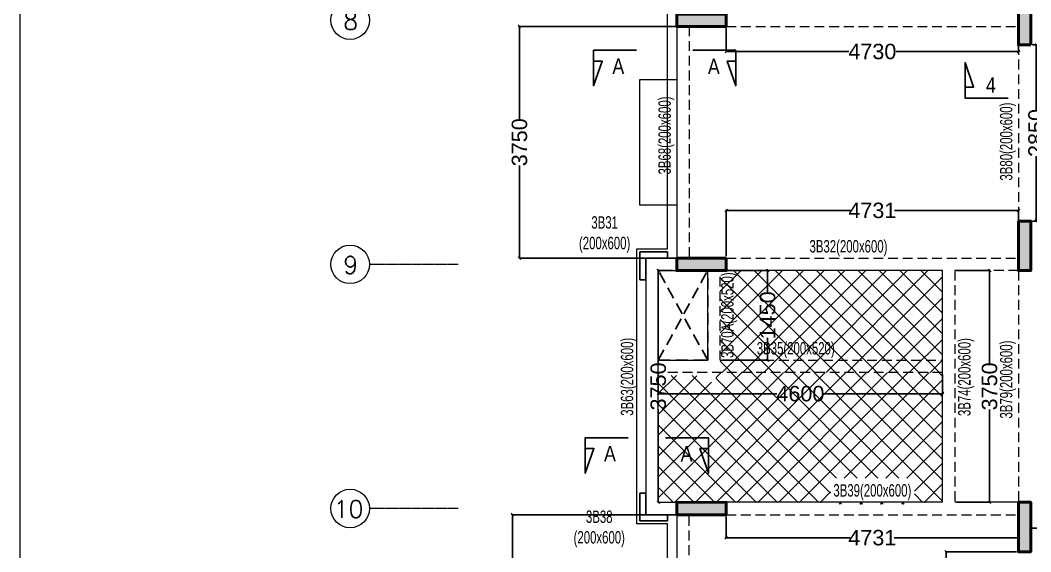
# Model space of a CAD drawing. Header units: millimetres. Extents: x 26 to 37382, y 45 to 77360.
# Drawn here: x 26 to 16385, y 40799 to 49399 of the extents above; entities that cross this region are included whole.
import ezdxf
from ezdxf.enums import TextEntityAlignment as Align

# ---------------------------------------------------------------- set-up
doc = ezdxf.new("R2010")
doc.units = ezdxf.units.MM
for name, pattern in [('ACAD_ISO04W100', [30, 24, -3, 0, -3]), ('CONTINU', [0]), ('DASHED', [0.75, 0.5, -0.25]), ('HIDDEN', [9.524999999999995, 6.349999999999998, -3.174999999999998])]:
    doc.linetypes.add(name, pattern=pattern)
for name, color, linetype, lineweight in [('A-ANNO-DIMS', 8, 'Continuous', 15), ('A-ANNO-GRID-LINE', 8, 'ACAD_ISO04W100', 20), ('A-ANNO-GRID-TEXT', 13, 'Continuous', 15), ('A-BOXING PROJECTION', 8, 'Continuous', 9), ('A-CLMN', 5, 'Continuous', 50), ('A-CONC', 5, 'Continuous', 40), ('A-CONC-PATT', 253, 'Continuous', 0), ('S - BEAM', 7, 'Continuous', 13), ('S - BEAM TXT', 30, 'Continuous', 13), ('STR-Stair', 1, 'Continuous', 13)]:
    doc.layers.add(name, color=color, linetype=linetype, lineweight=lineweight)
for name, color, linetype in [('BAND DETAILS', 2, 'Continuous'), ('S-DIM', 8, 'Continuous'), ('SECTION', 4, 'CONTINU'), ('SL-FW-HIDDEN', 1, 'Continuous'), ('TOILET SUNK BY80', 240, 'Continuous')]:
    doc.layers.add(name, color=color, linetype=linetype)
doc.styles.add('ROMANS', font='romans.shx')
doc.styles.add('S - GRID TXT', font='ARIALNB.TTF')
doc.styles.add('SED', font='ARIALN.TTF', dxfattribs={"height": 50})
doc.styles.add('SOBHA', font='arial.ttf')
doc.styles.add('TITLE', font='tahoma.ttf')
doc.dimstyles.new('S--20', dxfattribs={"dimscale": 20, "dimtxt": 12.5, "dimasz": 2, "dimexe": 0.25, "dimexo": 1.5, "dimgap": 0.1, "dimtad": 0, "dimdec": 0, "dimrnd": 0.0005, "dimzin": 0, "dimdsep": 46, "dimtxsty": 'SOBHA', "dimblk": 'OBLIQUE', "dimcen": 0.09, "dimclrd": 8, "dimclre": 8, "dimclrt": 4, "dimadec": 0, "dimazin": 0, "dimtfac": 1, "dimtdec": 0, "dimtofl": 0, "dimtmove": 0, "dimatfit": 3, "dimfxl": 0.18, "dimtolj": 1, "dimtzin": 0, "dimlwd": -1, "dimlwe": -1, "dimarcsym": 0})

# ---------------------------------------------------------------- blocks, each defined once
blk = doc.blocks.new('*U87')
at = {"layer": 'SL-FW-HIDDEN', "linetype": 'HIDDEN', "ltscale": 30}
for p, q in [((800.000000000051, 1449.999999999993), (0, 0)), ((0, 1450), (800.000000000051, -7.1054e-12))]:
    blk.add_line(p, q, dxfattribs=at)
blk.add_lwpolyline([(0, 1450), (800.000000000051, 1449.999999999993), (800.000000000051, -7.1054e-12), (0, 0)], close=True, dxfattribs=at)
at = {"layer": 'SL-FW-HIDDEN', "linetype": 'DASHED', "ltscale": 250, "style": 'TITLE'}
blk.add_attdef('DECRIPTION', text='', height=125, dxfattribs=at).set_placement((960.2857945039927, 115.6187011250547), align=Align.MIDDLE_CENTER)
blk = doc.blocks.new('SECOND FLOOR ROOF FRAMING LAYOUT')
at = {"layer": 'TOILET SUNK BY80', "ltscale": 10000}
h = blk.add_hatch(dxfattribs=at)
h.set_pattern_fill('ANSI37', color=256, scale=75, style=0)
h.set_pattern_definition([(45, (249552.9241337461, -710903.4018766201), (-168.3798022700466, 168.3798022700466), []), (135, (249552.9241337461, -710903.4018766201), (-168.3798022700466, -168.3798022700466), [])])
h.paths.add_polyline_path([(110239.9940871612, -2561103.691959433), (110239.9982206435, -2561101.356289373), (111884.2349273305, -2561106.059816375), (111884.1554490082, -2559455.121177085), (108384.6965920973, -2559450.642674916), (108384.6965920973, -2559450.641999539), (108284.1871886938, -2559453.876301854), (108284.1855727903, -2561103.642912434), (108769.9983840965, -2561103.725399115), (108769.9942773869, -2561103.691959433)])
h = blk.add_hatch(dxfattribs=at)
h.set_pattern_fill('ANSI37', color=256, scale=75, style=0)
h.set_pattern_definition([(45, (0, 0), (-168.3798022700466, 168.3798022700466), []), (135, (0, 0), (-168.3798022700466, -168.3798022700466), [])])
edge = h.paths.add_edge_path()
edge.add_line((111884.1964663286, -2561103.716386296), (108225.3847081795, -2561103.678897274))
edge.add_arc((108093.3110749453, -2561133.343241384), 135.3640199875409, -92.5475961637996, 12.658817948511796, ccw=False)
edge.add_arc((108047.5289660927, -2561131.381097837), 142.8391574157617, 187.6781739934608, 286.16425573479256, ccw=False)
edge.add_line((107905.9704805753, -2561150.465648375), (107284.391712129, -2561150.459008678))
edge.add_line((107284.391712129, -2561150.459008678), (107284.3917121288, -2563204.344628446))
edge.add_line((107284.3917121288, -2563204.344628446), (107584.5406044683, -2563204.344628446))
edge.add_line((107584.5406044683, -2563204.344628446), (108384.6056098341, -2563204.344631766))
edge.add_line((108384.6056098341, -2563204.344631766), (111884.3071912632, -2563204.344631759))
edge.add_line((111884.3071912632, -2563204.344631759), (111884.1964663286, -2561103.716386296))
h.paths.add_polyline_path([(110071.1075996233, -2563234.500983563), (111430.0460006719, -2563234.500983563), (111430.0460006719, -2562812.744758137), (110071.1075996233, -2562812.744758137)])
at = {"layer": 'S - BEAM', "linetype": 'ByBlock', "ltscale": 25}
for p, q in [((107584.1959827362, -2555503.685572542, 0.7112475809160781), (107584.1959827362, -2559253.684897167, 0.7112475809160781)), ((107584.6056098341, -2559254.343956291, 0.1903881765541656), (107084.3851366503, -2559254.343956291, 0.1903881765541656)), ((107084.3851366503, -2559254.343956291, 0.1903881765541656), (107084.3851366503, -2559454.343956292, 0.1903881765541656)), ((107084.3851366503, -2559454.343956292, 0.1903881765541656), (107084.6979282253, -2559454.343956292, 0.1903881765541656)), ((107084.6979282253, -2559451.662123008, 0.5882069879791021), (107084.6979282248, -2563204.344628446, 0.3808743902751663)), ((107284.3746657389, -2561103.669008501, 0.9655198858846727), (107284.3917121292, -2559454.343956292, 0.5880588189131963)), ((107284.3917121292, -2559454.343956292, 0.1903881765541656), (107584.6056098341, -2559454.343956292, 0.1903881765541656)), ((111884.1093481218, -2559453.732156374, -0.1137034003538966), (108384.1959827348, -2559453.732156374)), ((111884.1850081484, -2560903.752306591, 0.0112000936626849), (111884.1093161502, -2559453.732156374, 0.0884474167622378)), ((111884.3071912632, -2563204.344631759, -0.1134936498630466), (111884.1850081484, -2560903.752306591, 0.0112000936626849)), ((107284.3917121288, -2563204.344628446, 0.3808743902751663), (107284.391712129, -2561103.669008678, 0.4943498682342408)), ((107084.6979282248, -2563204.344628446, 0.3808743902751663), (107084.3916863423, -2563204.344628446, 0.3808743902751663)), ((107584.5406044683, -2563204.344628446, 0.3808743902751663), (107284.3917121288, -2563204.344628446, 0.3808743902751663)), ((111884.3071587823, -2563203.733048383), (108383.3364428538, -2563203.713043566, 0.123040593015503)), ((113114.1959827362, -2563203.712244814), (112084.000941665, -2563203.712244814, -0.1134594593510518)), ((107084.3916863423, -2563404.344625644, 0.3808743902751663), (107584.6056098341, -2563404.344631767, 0.1903881765541655)), ((107584.1959827362, -2563403.71215828), (107584.1959827362, -2567153.712161572))]:
    blk.add_line(p, q, dxfattribs=at)
at = {"layer": 'S - BEAM', "linetype": 'HIDDEN', "ltscale": 25}
for p, q in [((107784.1959827362, -2555503.685572542, 0.7112475809160781), (107784.1959827362, -2559253.684897167, 0.7112475809160781)), ((108384.1959827348, -2555503.712207514), (113114.3527866866, -2555503.712207514)), ((113114.1931828252, -2555803.713053487, 0.123040593015503), (113114.1931828252, -2558653.713053489, 0.123040593015503)), ((108384.1959827348, -2559253.712161572), (113114.1931828252, -2559253.731502197, 0.1903652670683647)), ((112083.8022770562, -2559453.712244815, 0.0892873257470141), (112084.000941665, -2563203.712244814, -0.1134594593510531)), ((113114.1959827362, -2559453.732156374, 0.1902211022798257), (112083.8023105584, -2559453.732156374, -0.1137034003538966)), ((113114.1959827362, -2559453.732156374), (113114.1959827362, -2563203.712244814)), ((107084.3916863423, -2563204.344628446, 0.3808743902751663), (107084.3916863423, -2563404.344625644, 0.3808743902751663)), ((107784.1959827362, -2567153.712161572), (107784.1959827362, -2563403.71215828)), ((108383.3364428538, -2563403.712151648, 0.123040593015503), (113114.1959827362, -2563403.712244814))]:
    blk.add_line(p, q, dxfattribs=at)
at = {"layer": 'S - BEAM', "color": 7, "linetype": 'ByBlock', "elevation": 2.818581e-10}
blk.add_lwpolyline([(107584.4264178483, -2558393.712226165), (106984.4264178483, -2558393.712226165), (106984.4264178483, -2556363.712226165), (107584.4264178483, -2556363.712226165)], dxfattribs=at)
at = {"layer": 'S - BEAM', "linetype": 'ByBlock', "ltscale": 25}
for points, elevation in [([(108084.1510231583, -2560903.712244815), (108084.233060495, -2559453.685194352)], 2.818581e-10), ([(107284.3916863432, -2560903.704766013), (108084.1510231583, -2560903.712244815)], 0.9655198861665308)]:
    blk.add_lwpolyline(points, dxfattribs=dict(at, elevation=elevation))
at = {"layer": 'S - BEAM', "linetype": 'HIDDEN', "ltscale": 25}
for points, elevation in [([(108284.151023041, -2560903.714381212), (108284.233060495, -2559453.685194352)], 2.818581e-10), ([(108284.151023041, -2560903.714381212), (111884.1850081484, -2560903.752306591)], 0.9655198861665308), ([(111884.1959827348, -2561103.716549372), (107284.3916863432, -2561103.669008677)], 0.9655198858846727)]:
    blk.add_lwpolyline(points, dxfattribs=dict(at, elevation=elevation))
at = {"layer": 'SECTION', "color": 5, "ltscale": 1000, "elevation": -0.1699803000852196}
blk.add_lwpolyline([(112946.6757800408, -2556664.090698786), (112249.349144488, -2556664.088151499), (112249.35124463, -2556089.16864532), (112388.7019906693, -2556487.293878595), (112249.3497903111, -2556487.293369549)], dxfattribs=at)
at = {"layer": 'SL-FW-HIDDEN', "color": 3, "linetype": 'DASHED', "lineweight": 5, "ltscale": 30, "xscale": -1, "rotation": 180}
blk.add_blockref('*U87', (107284.1959827348, -2559453.712244815), dxfattribs=at)
at = {"layer": 'S - BEAM TXT', "char_height": 200, "attachment_point": 8, "style": 'S - GRID TXT'}
for s, insert, rotation in [('{\\fSwis721 LtCn BT|b0|i0|c0|p34;\\W0.9;3B68(200x600)}', (107546.1867692574, -2557268.937927474, 0.4228242344083462), 90.00000000000001), ('{\\fSwis721 LtCn BT|b0|i0|c0|p34;\\W0.9;3B80(200x600)}', (113076.030652701, -2557367.597348578, 0.8001371322993648), 90.00000000000001), ('{\\fSwis721 LtCn BT|b0|i0|c0|p34;\\W0.9;3B70A(200x520)}', (108562.2126784743, -2560176.309345354, 0.9655198862025695), 90), ('{\\fSwis721 LtCn BT|b0|i0|c0|p34;\\W0.9;3B63(200x600)}', (106938.6391924691, -2561172.81759978, -1.040717306518401), 90.00000000000001), ('{\\fSwis721 LtCn BT|b0|i0|c0|p34;\\W0.9;3B74(200x600)}', (112398.4034176717, -2561177.613390609, -2.490079777727262), 90.00000000000001), ('{\\fSwis721 LtCn BT|b0|i0|c0|p34;\\W0.9;3B79(200x600)}', (113076.0306913831, -2561217.597350246, 0.9905253088535303), 90.00000000000001)]:
    blk.add_mtext(s, dxfattribs=dict(at, insert=insert, rotation=rotation))
for s, insert in [('{\\fSwis721 LtCn BT|b0|i0|c0|p34;\\W0.9;3B31\\P(200x600)}', (106415.5046543138, -2559169.176449344, 0.1903881768720622)), ('{\\fSwis721 LtCn BT|b0|i0|c0|p34;\\W0.9;3B35(200x520)}', (109509.1947130797, -2560871.539667112, -0.584743532411824)), ('{\\fSwis721 LtCn BT|b0|i0|c0|p34;\\W0.9;3B39(200x600)}', (110749.1242987556, -2563171.522140291, 0.775131709648404)), ('{\\fSwis721 LtCn BT|b0|i0|c0|p34;\\W0.9;3B38\\P(200x600)}', (106328.2682413043, -2563930.179234279, 0.1903881768720622))]:
    blk.add_mtext(s, dxfattribs=dict(at, insert=insert))
at = {"layer": 'S - BEAM TXT', "insert": (110362.9142388074, -2559221.521464823, 0.588206988296999), "char_height": 200, "width": 1375.832241153342, "attachment_point": 8, "style": 'S - GRID TXT'}
blk.add_mtext('{\\fSwis721 LtCn BT|b0|i0|c0|p34;\\W0.9;3B32(200x600)}', dxfattribs=at)
at = {"layer": 'SECTION', "linetype": 'Continuous', "style": 'SED'}
blk.add_text('4', height=250, rotation=0.0105111009019829, dxfattribs=at).set_placement((112587.5207978775, -2556578.240147586, -0.1699803000852196))
blk = doc.blocks.new('STRG')
at = {"layer": 'A-ANNO-DIMS', "linetype": 'ACAD_ISO04W100'}
for p, q in [((19340.25773405009, -1618609.752800693, -0.0604206736591246), (17903.92517464317, -1618609.752800693, -0.0604206736591246)), ((19340.25773405009, -1622559.725383653, -0.0638841286962872), (17903.92517464317, -1622559.725383653, -0.0638841286962872))]:
    blk.add_line(p, q, dxfattribs=at)
at = {"layer": 'A-ANNO-GRID-TEXT'}
for centre in [(17591.66331076168, -1614659.725309053), (17591.66331076168, -1618609.752800693, -0.0604206736591246), (17591.66331076168, -1622559.725383653, -0.0638841286962872)]:
    blk.add_circle(centre, 312.2618638814893, dxfattribs=at)
at = {"layer": 'A-ANNO-GRID-TEXT', "style": 'ROMANS'}
for s, p in [('8', (17480.26920060522, -1614810.503709797, 0.2542723049684396)), ('9', (17480.26920060522, -1618760.531201438, 0.193851631309315)), ('10', (17323.51889820129, -1622710.503784398, 0.1903881762721524))]:
    blk.add_text(s, height=282.1791775193414, dxfattribs=at).set_placement(p)
blk = doc.blocks.new('FFR')
at = {"layer": 'A-CONC-PATT'}
h = blk.add_hatch(color=256, dxfattribs=at)
h.dxf.hatch_style = 1
h.paths.add_polyline_path([(8040.152925241534, 19280.00089191645), (8240.152925241535, 19280.00089191645), (8240.152925241535, 20080.00089191646), (8040.152925241534, 20080.00089191646)])
h = blk.add_hatch(color=256, dxfattribs=at)
h.dxf.hatch_style = 1
h.paths.add_polyline_path([(3310.002799909591, 19580.02748094685), (3310.002799909591, 19780.02748094685), (2510.002799909591, 19780.02748094685), (2510.002799909591, 19580.02748094685)])
h = blk.add_hatch(color=256, dxfattribs=at)
h.dxf.hatch_style = 1
h.paths.add_polyline_path([(8240.000000000027, 16430), (8040.000000000029, 16430), (8040.000000000029, 15630), (8240.000000000027, 15630)])
h = blk.add_hatch(color=256, dxfattribs=at)
h.dxf.hatch_style = 1
h.paths.add_polyline_path([(3310.000000000029, 15630), (3310.000000000029, 15830), (2510.000000000029, 15830), (2510.000000000029, 15630)])
h = blk.add_hatch(color=256, dxfattribs=at)
h.dxf.hatch_style = 1
h.paths.add_polyline_path([(2510.226259846357, 11879.6691084546), (2510.226259846357, 11679.6691084546), (3310, 11679.36842777906), (3310, 11879.36842777906)])
h = blk.add_hatch(color=256, dxfattribs=at)
h.dxf.hatch_style = 1
h.paths.add_polyline_path([(8240.000000000058, 11879.98000510596), (8040.000000000059, 11879.98000510596), (8040.000000000059, 11079.98000510596), (8240.000000000058, 11079.98000510596)])
at = {"layer": 'A-CLMN', "elevation": 0.5882069879004213}
for points in [[(8240.152925241535, 19280.00089191645), (8040.152925241534, 19280.00089191645), (8040.152925241534, 20080.00089191646), (8240.152925241535, 20080.00089191646)], [(3310.002799909591, 19780.02748094685), (3310.002799909591, 19580.02748094685), (2510.002799909591, 19580.02748094685), (2510.002799909591, 19780.02748094685)]]:
    blk.add_lwpolyline(points, close=True, dxfattribs=at)
at = {"layer": 'A-CLMN'}
for points in [[(8040.000000000029, 16430), (8240.000000000027, 16430), (8240.000000000027, 15630), (8040.000000000029, 15630)], [(3310.000000000029, 15830), (3310.000000000029, 15630), (2510.000000000029, 15630), (2510.000000000029, 15830)], [(2510.226259846357, 11679.6691084546), (3310, 11679.36842777906), (3310, 11879.36842777906), (2510.226259846357, 11879.6691084546)], [(8040.000000000059, 11879.98000510596), (8240.000000000058, 11879.98000510596), (8240.000000000058, 11079.98000510596), (8040.000000000059, 11079.98000510596)]]:
    blk.add_lwpolyline(points, close=True, dxfattribs=at)
at = {"layer": 'A-CONC', "ltscale": 50}
for points in [[(8240.000000000058, 11679.97999349422), (8240.000000000058, 11879.98000510689)], [(8240.000000000058, 11679.97999349422), (8240.000000000058, 11879.98000510689)], [(8040.000000000059, 11079.98000510596), (8240.000000000058, 11079.98000510596)], [(8040.000000000059, 11079.98000510596), (8240.000000000058, 11079.98000510596)]]:
    blk.add_lwpolyline(points, dxfattribs=at)
at = {"layer": 'S - BEAM', "linetype": 'HIDDEN', "ltscale": 25}
for p, q in [((2511.095324206312, 15829.36911598965, 0.0843900421374426), (2710.789108110505, 15829.36911598965, 0.0843900421374426)), ((3310, 15630.00000947108), (3310, 15830.00068484712)), ((8040.939233436162, 15829.36911271838, 0.6520911165971788), (8040.939233436162, 15629.36843734234, 0.6520911165971788))]:
    blk.add_line(p, q, dxfattribs=at)
at = {"layer": 'S - BEAM', "linetype": 'ByBlock', "ltscale": 25}
blk.add_line((3310.000000000029, 15630.00000947062), (3310.000000000029, 15830.00068484666), dxfattribs=at)
blk = doc.blocks.new('ELEVATION FEATURE - ELEVATION FEATURE-2962623-SECOND FLOOR LEVEL')
at = {"layer": 'A-BOXING PROJECTION', "color": 2}
for p, q in [((4980477.966032135, 4970965.610906195), (4980477.966032135, 4974915.610943496)), ((4980477.966032135, 4968225.610887546), (4980477.966032135, 4970965.610906195)), ((4979977.966032135, 4963775.610887544), (4979977.966032135, 4968225.610887546)), ((4979977.966032135, 4968225.610887547), (4980477.966032135, 4968225.610887547)), ((4980477.966032135, 4963775.610887544), (4979977.966032135, 4963775.610887544)), ((4980477.966032135, 4963065.610923148), (4980477.966032135, 4963775.610887544))]:
    blk.add_line(p, q, dxfattribs=at)
at = {"layer": 'A-BOXING PROJECTION', "color": 2, "lineweight": 25}
for p, q in [((4980477.966032136, 4968175.610887545), (4980027.966032136, 4968175.610887545)), ((4980027.966032136, 4968175.610887545), (4980027.966032136, 4967725.610887545)), ((4980477.966032136, 4968075.610887545), (4980477.966032136, 4968175.610887545)), ((4980127.966032136, 4967725.610887545), (4980127.966032136, 4968075.610887545)), ((4980127.966032136, 4968075.610887545), (4980477.966032136, 4968075.610887545)), ((4980027.966032136, 4967725.610887545), (4980127.966032136, 4967725.610887545)), ((4980127.966032136, 4964275.610887545), (4980027.966032136, 4964275.610887545)), ((4980027.966032136, 4964275.610887545), (4980027.966032136, 4963825.610887545)), ((4980127.966032136, 4963925.610887545), (4980127.966032136, 4964275.610887545)), ((4980477.966032136, 4963925.610887545), (4980127.966032136, 4963925.610887545)), ((4980477.966032136, 4963825.610887545), (4980477.966032136, 4963925.610887545)), ((4980027.966032136, 4963825.610887545), (4980477.966032136, 4963825.610887545))]:
    blk.add_line(p, q, dxfattribs=at)
blk = doc.blocks.new('A$C420997f2')
at = {"layer": 'SECTION', "color": 5, "ltscale": 1000}
for points, elevation in [([(1659.580894367071, 17993.78784285905), (962.2542588142678, 17993.7852955726), (962.2563589562195, 17418.86578939343), (1101.607104995521, 17816.99102266831), (962.254904637346, 17816.99051362229)], -0.4617029400065065), ([(2566.79912978597, 17993.78784285951), (3264.125765338774, 17993.7852955726), (3264.123665196822, 17418.86578939343), (3124.77291915752, 17816.99102266831), (3264.125119515695, 17816.99051362229)], -1.029502051516662), ([(1524.542404298903, 11724.70115975989), (827.2157687461003, 11724.69861247344), (827.2178688880522, 11149.77910629427), (966.5686149273533, 11547.90433956915), (827.2164145691785, 11547.90383052314)], -0.4617029400065065), ([(2125.945456164889, 11724.70115976035), (2823.272091717692, 11724.69861247344), (2823.26999157574, 11149.77910629427), (2683.919245536439, 11547.90433956915), (2823.271445894614, 11547.90383052314)], -1.029502051516662)]:
    blk.add_lwpolyline(points, dxfattribs=dict(at, elevation=elevation))
at = {"layer": 'SECTION', "linetype": 'Continuous', "style": 'SED'}
for p in [(1267.240013882518, 17611.92418943671, -0.4617029400065005), (2812.860747207654, 17609.13094079681, -1.029502051516662), (1132.20152381435, 11342.83750633755, -0.4617029400065005), (2372.007073586574, 11340.04425769765, -1.029502051516662)]:
    blk.add_text('A', height=250, dxfattribs=at).set_placement(p)
blk = doc.blocks.new('_Oblique')
at = {"color": 0, "linetype": 'ByBlock', "lineweight": -2}
blk.add_line((-0.5, -0.5), (0.5, 0.5), dxfattribs=at)
blk = doc.blocks.new('*D368')
at = {"layer": 'Defpoints', "color": 0, "linetype": 'ByBlock', "transparency": 16777216}
for p in [(11455.40432110427, 49299.66504482366), (16185.5611250561, 49299.66504482366), (16185.5611250561, 48891.73024099553)]:
    blk.add_point(p, dxfattribs=at)
at = {"layer": 'S-DIM', "color": 8, "transparency": 16777216}
for p, q in [((11455.40432110427, 49269.66504482366), (11455.40432110427, 48886.73024099553)), ((16185.5611250561, 49269.66504482366), (16185.5611250561, 48886.73024099553)), ((11455.40432110427, 48891.73024099553), (13440.58367805972, 48891.73024099553)), ((16185.5611250561, 48891.73024099553), (14200.38176810065, 48891.73024099553))]:
    blk.add_line(p, q, dxfattribs=at)
at = {"layer": 'S-DIM', "color": 8, "linetype": 'ByBlock', "transparency": 16777216, "xscale": 40, "yscale": 40, "zscale": 40, "rotation": 180}
blk.add_blockref('_Oblique', (11455.40432110427, 48891.73024099553), dxfattribs=at)
at = {"layer": 'S-DIM', "color": 8, "linetype": 'ByBlock', "transparency": 16777216, "xscale": 40, "yscale": 40, "zscale": 40}
blk.add_blockref('_Oblique', (16185.5611250561, 48891.73024099553), dxfattribs=at)
at = {"layer": 'S-DIM', "color": 4, "linetype": 'ByBlock', "transparency": 16777216, "insert": (13820.48272308019, 48891.73024099553), "char_height": 250, "attachment_point": 5, "style": 'SOBHA'}
blk.add_mtext('\\A1;4730', dxfattribs=at)
blk = doc.blocks.new('*D369')
at = {"layer": 'Defpoints', "color": 0, "linetype": 'ByBlock', "transparency": 16777216}
for p in [(16186.34075462919, 46321.37962109549), (11455.40432110428, 45549.66509076527), (16186.34075462919, 45549.0333115672, 0.5847435333405289)]:
    blk.add_point(p, dxfattribs=at)
at = {"layer": 'S-DIM', "color": 8, "transparency": 16777216}
for p, q in [((11455.40432110428, 45579.66509076527), (11455.40432110428, 46326.37962109549)), ((11455.40432110428, 46321.37962109549), (13464.67744919006, 46321.37962109549)), ((16186.34075462919, 46321.37962109549), (14177.06762654341, 46321.37962109549)), ((16186.34075462919, 45579.0333115672), (16186.34075462919, 46326.37962109549))]:
    blk.add_line(p, q, dxfattribs=at)
at = {"layer": 'S-DIM', "color": 8, "linetype": 'ByBlock', "transparency": 16777216, "xscale": 40, "yscale": 40, "zscale": 40, "rotation": 180}
blk.add_blockref('_Oblique', (11455.40432110428, 46321.37962109549), dxfattribs=at)
at = {"layer": 'S-DIM', "color": 8, "linetype": 'ByBlock', "transparency": 16777216, "xscale": 40, "yscale": 40, "zscale": 40}
blk.add_blockref('_Oblique', (16186.34075462919, 46321.37962109549), dxfattribs=at)
at = {"layer": 'S-DIM', "color": 4, "linetype": 'ByBlock', "transparency": 16777216, "insert": (13820.87253786673, 46321.37962109549), "char_height": 250, "attachment_point": 5, "style": 'SOBHA'}
blk.add_mtext('\\A1;4731', dxfattribs=at)
blk = doc.blocks.new('*D261')
at = {"layer": 'Defpoints', "color": 0, "linetype": 'ByBlock', "transparency": 16777216}
for p in [(10355.60005049852, 43699.70824365962, 0.4943498682342408), (14955.40432110428, 43699.66070296515, 0.9655198858846727), (14955.40432110428, 43356.27195792405)]:
    blk.add_point(p, dxfattribs=at)
at = {"layer": 'S-DIM', "color": 8, "transparency": 16777216}
for p, q in [((10355.60005049852, 43669.70824365962), (10355.60005049852, 43351.27195792405)), ((14955.40432110428, 43669.66070296514), (14955.40432110428, 43351.27195792405)), ((10355.60005049852, 43356.27195792405), (12275.60314078093, 43356.27195792405)), ((14955.40432110428, 43356.27195792405), (13035.40123082186, 43356.27195792405))]:
    blk.add_line(p, q, dxfattribs=at)
at = {"layer": 'S-DIM', "color": 8, "linetype": 'ByBlock', "transparency": 16777216, "xscale": 40, "yscale": 40, "zscale": 40, "rotation": 180}
blk.add_blockref('_Oblique', (10355.60005049852, 43356.27195792405), dxfattribs=at)
at = {"layer": 'S-DIM', "color": 8, "linetype": 'ByBlock', "transparency": 16777216, "xscale": 40, "yscale": 40, "zscale": 40}
blk.add_blockref('_Oblique', (14955.40432110428, 43356.27195792405), dxfattribs=at)
at = {"layer": 'S-DIM', "color": 4, "linetype": 'ByBlock', "transparency": 16777216, "insert": (12655.5021858014, 43356.27195792405), "char_height": 250, "attachment_point": 5, "style": 'SOBHA'}
blk.add_mtext('\\A1;4600', dxfattribs=at)
blk = doc.blocks.new('*D372')
at = {"layer": 'Defpoints', "color": 0, "linetype": 'ByBlock', "transparency": 16777216}
for p in [(11454.54478122334, 41399.66510068897, 0.123040593015503), (16185.40432110568, 41399.66500752318), (16185.40432110568, 41026.78600688132)]:
    blk.add_point(p, dxfattribs=at)
at = {"layer": 'S-DIM', "color": 8, "transparency": 16777216}
for p, q in [((11454.54478122334, 41369.66510068897), (11454.54478122334, 41021.78600688131)), ((16185.40432110568, 41369.66500752318), (16185.40432110568, 41021.78600688131)), ((11454.54478122334, 41026.78600688132), (13463.77946248783, 41026.78600688132)), ((16185.40432110568, 41026.78600688132), (14176.16963984118, 41026.78600688132))]:
    blk.add_line(p, q, dxfattribs=at)
at = {"layer": 'S-DIM', "color": 8, "linetype": 'ByBlock', "transparency": 16777216, "xscale": 40, "yscale": 40, "zscale": 40, "rotation": 180}
blk.add_blockref('_Oblique', (11454.54478122334, 41026.78600688132), dxfattribs=at)
at = {"layer": 'S-DIM', "color": 8, "linetype": 'ByBlock', "transparency": 16777216, "xscale": 40, "yscale": 40, "zscale": 40}
blk.add_blockref('_Oblique', (16185.40432110568, 41026.78600688132), dxfattribs=at)
at = {"layer": 'S-DIM', "color": 4, "linetype": 'ByBlock', "transparency": 16777216, "insert": (13819.97455116451, 41026.78600688132), "char_height": 250, "attachment_point": 5, "style": 'SOBHA'}
blk.add_mtext('\\A1;4731', dxfattribs=at)
blk = doc.blocks.new('*D262')
at = {"layer": 'Defpoints', "color": 0, "linetype": 'ByBlock', "transparency": 16777216}
for p in [(16385.40152119472, 41399.64416089553, 0.7751317095253399), (19215.40155433694, 41399.66442089474, 0.7751317095252195), (19215.40155433694, 41178.81285118491)]:
    blk.add_point(p, dxfattribs=at)
at = {"layer": 'S-DIM', "color": 8, "transparency": 16777216}
for p, q in [((16385.40152119472, 41369.64416089553), (16385.40152119472, 41173.8128511849)), ((19215.40155433694, 41369.66442089474), (19215.40155433694, 41173.8128511849)), ((16385.40152119472, 41178.81285118491), (17423.40153776583, 41178.81285118491)), ((19215.40155433694, 41178.81285118491), (18177.40153776583, 41178.81285118491))]:
    blk.add_line(p, q, dxfattribs=at)
at = {"layer": 'S-DIM', "color": 8, "linetype": 'ByBlock', "transparency": 16777216, "xscale": 40, "yscale": 40, "zscale": 40, "rotation": 180}
blk.add_blockref('_Oblique', (16385.40152119472, 41178.81285118491), dxfattribs=at)
at = {"layer": 'S-DIM', "color": 8, "linetype": 'ByBlock', "transparency": 16777216, "xscale": 40, "yscale": 40, "zscale": 40}
blk.add_blockref('_Oblique', (19215.40155433694, 41178.81285118491), dxfattribs=at)
at = {"layer": 'S-DIM', "color": 4, "linetype": 'ByBlock', "transparency": 16777216, "insert": (17800.40153776583, 41178.81285118491), "char_height": 250, "attachment_point": 5, "style": 'SOBHA'}
blk.add_mtext('\\A1;2830', dxfattribs=at)
blk = doc.blocks.new('*D237')
at = {"layer": 'Defpoints', "color": 0, "linetype": 'ByBlock', "transparency": 16777216}
for p in [(10355.60005049873, 45349.03329604532, 0.1903881765541656), (10355.60005049879, 45349.03329604532), (10355.60005049826, 41599.03262389166, 0.3808743902754941)]:
    blk.add_point(p, dxfattribs=at)
at = {"layer": 'S-DIM', "color": 8, "transparency": 16777216}
for p, q in [((10355.60005049879, 45349.03329604532), (10355.60005049879, 43848.81604318814)), ((10385.60005049873, 45349.03329604532), (10360.60005049879, 45349.03329604532)), ((10355.60005049879, 41599.03262389166), (10355.60005049879, 43099.24987674884)), ((10385.60005049826, 41599.03262389166), (10360.60005049879, 41599.03262389166))]:
    blk.add_line(p, q, dxfattribs=at)
at = {"layer": 'S-DIM', "color": 8, "linetype": 'ByBlock', "transparency": 16777216, "xscale": 40, "yscale": 40, "zscale": 40}
for p, rotation in [((10355.60005049879, 45349.03329604532), 90), ((10355.60005049879, 41599.03262389166), 270)]:
    blk.add_blockref('_Oblique', p, dxfattribs=dict(at, rotation=rotation))
at = {"layer": 'S-DIM', "color": 4, "linetype": 'ByBlock', "transparency": 16777216, "insert": (10355.6000504988, 43474.03295996848), "char_height": 250, "attachment_point": 5, "rotation": 90, "style": 'SOBHA'}
blk.add_mtext('\\A1;3750', dxfattribs=at)
blk = doc.blocks.new('*D320')
at = {"layer": 'Defpoints', "color": 0, "linetype": 'ByBlock', "transparency": 16777216}
for p in [(10855.40432110567, 41399.66509405804), (7995.401521192217, 37649.66509076535), (10855.40432110567, 37649.66509076535)]:
    blk.add_point(p, dxfattribs=at)
at = {"layer": 'S-DIM', "color": 8, "transparency": 16777216}
for p, q in [((10825.40432110567, 41399.66509405804), (7990.401521192215, 41399.66509405804)), ((7995.401521192215, 41399.66509405804), (7995.401521192215, 39899.44817563135)), ((7995.401521192217, 37649.66509076535), (7995.401521192215, 39149.88200919205)), ((10825.40432110567, 37649.66509076535), (7990.401521192215, 37649.66509076535))]:
    blk.add_line(p, q, dxfattribs=at)
at = {"layer": 'S-DIM', "color": 8, "linetype": 'ByBlock', "transparency": 16777216, "xscale": 40, "yscale": 40, "zscale": 40}
for p, rotation in [((7995.401521192215, 41399.66509405804), 90), ((7995.401521192217, 37649.66509076535), 270)]:
    blk.add_blockref('_Oblique', p, dxfattribs=dict(at, rotation=rotation))
at = {"layer": 'S-DIM', "color": 4, "linetype": 'ByBlock', "transparency": 16777216, "insert": (7995.401521192225, 39524.66509241169), "char_height": 250, "attachment_point": 5, "rotation": 90, "style": 'SOBHA'}
blk.add_mtext('\\A1;3750', dxfattribs=at)
blk = doc.blocks.new('*D238')
at = {"layer": 'Defpoints', "color": 0, "linetype": 'ByBlock', "transparency": 16777216}
for p in [(8108.978746746027, 49299.69167979569), (10855.40432110568, 49299.69167979569, 0.7112475809160781), (10855.40432110568, 45549.69235517032, 0.7112475809162789)]:
    blk.add_point(p, dxfattribs=at)
at = {"layer": 'S-DIM', "color": 8, "transparency": 16777216}
for p, q in [((10825.40432110568, 49299.69167979569), (8103.978746746028, 49299.69167979569)), ((8108.978746746027, 49299.69167979569), (8108.978746746027, 47799.47510070265)), ((8108.978746746027, 45549.69235517032), (8108.978746746027, 47049.90893426336)), ((10825.40432110568, 45549.69235517032), (8103.978746746028, 45549.69235517032))]:
    blk.add_line(p, q, dxfattribs=at)
at = {"layer": 'S-DIM', "color": 8, "linetype": 'ByBlock', "transparency": 16777216, "xscale": 40, "yscale": 40, "zscale": 40}
for p, rotation in [((8108.978746746027, 49299.69167979569), 90), ((8108.978746746027, 45549.69235517032), 270)]:
    blk.add_blockref('_Oblique', p, dxfattribs=dict(at, rotation=rotation))
at = {"layer": 'S-DIM', "color": 4, "linetype": 'ByBlock', "transparency": 16777216, "insert": (8108.978746746037, 47424.692017483), "char_height": 250, "attachment_point": 5, "rotation": 90, "style": 'SOBHA'}
blk.add_mtext('\\A1;3750', dxfattribs=at)
blk = doc.blocks.new('*D322')
at = {"layer": 'Defpoints', "color": 0, "linetype": 'ByBlock', "transparency": 16777216}
for p in [(11355.44139886445, 45349.69205798536), (11355.35936141048, 43899.66287112517), (12125.59548351016, 43899.66287112517)]:
    blk.add_point(p, dxfattribs=at)
at = {"layer": 'S-DIM', "color": 8, "transparency": 16777216}
for p, q in [((11385.44139886445, 45349.69205798536), (12130.59548351016, 45349.69205798536)), ((12125.59548351016, 45349.69205798536), (12125.59548351016, 44987.77910166304)), ((12125.59548351016, 43899.66287112517), (12125.59548351016, 44261.57582744749)), ((11385.35936141048, 43899.66287112517), (12130.59548351016, 43899.66287112517))]:
    blk.add_line(p, q, dxfattribs=at)
at = {"layer": 'S-DIM', "color": 8, "linetype": 'ByBlock', "transparency": 16777216, "xscale": 40, "yscale": 40, "zscale": 40}
for p, rotation in [((12125.59548351016, 45349.69205798536), 90), ((12125.59548351016, 43899.66287112517), 270)]:
    blk.add_blockref('_Oblique', p, dxfattribs=dict(at, rotation=rotation))
at = {"layer": 'S-DIM', "color": 4, "linetype": 'ByBlock', "transparency": 16777216, "insert": (12125.59548351017, 44624.67746455526), "char_height": 250, "attachment_point": 5, "rotation": 90, "style": 'SOBHA'}
blk.add_mtext('\\A1;1450', dxfattribs=at)
blk = doc.blocks.new('*D242')
at = {"layer": 'Defpoints', "color": 0, "linetype": 'ByBlock', "transparency": 16777216}
for p in [(15155.01064892788, 45349.6450959639, -0.1137034003540975), (15155.2092800345, 41599.6650075232, -0.1134594593510518), (15718.30695654479, 41599.6650075232)]:
    blk.add_point(p, dxfattribs=at)
at = {"layer": 'S-DIM', "color": 8, "transparency": 16777216}
for p, q in [((15185.01064892788, 45349.6450959639), (15723.30695654478, 45349.6450959639)), ((15718.30695654479, 45349.6450959639), (15718.30695654479, 43849.4381349632)), ((15718.30695654479, 41599.6650075232), (15718.30695654479, 43099.8719685239)), ((15185.2092800345, 41599.6650075232), (15723.30695654479, 41599.6650075232))]:
    blk.add_line(p, q, dxfattribs=at)
at = {"layer": 'S-DIM', "color": 8, "linetype": 'ByBlock', "transparency": 16777216, "xscale": 40, "yscale": 40, "zscale": 40}
for p, rotation in [((15718.30695654479, 45349.6450959639), 90), ((15718.30695654479, 41599.6650075232), 270)]:
    blk.add_blockref('_Oblique', p, dxfattribs=dict(at, rotation=rotation))
at = {"layer": 'S-DIM', "color": 4, "linetype": 'ByBlock', "transparency": 16777216, "insert": (15718.30695654479, 43474.65505174354), "char_height": 250, "attachment_point": 5, "rotation": 90, "style": 'SOBHA'}
blk.add_mtext('\\A1;3750', dxfattribs=at)
blk = doc.blocks.new('*D244')
at = {"layer": 'Defpoints', "color": 0, "linetype": 'ByBlock', "transparency": 16777216}
for p in [(16185.40152119309, 40799.64420395478, -0.0673475832563781), (15014.31647850416, 37649.03261727834), (16185.97075215541, 37649.03261727834, 0.1903881765541656)]:
    blk.add_point(p, dxfattribs=at)
at = {"layer": 'S-DIM', "color": 8, "transparency": 16777216}
for p, q in [((16155.4015211931, 40799.64420395478), (15009.31647850416, 40799.64420395478)), ((15014.31647850416, 40799.64420395478), (15014.31647850416, 39575.41753749242)), ((15014.31647850416, 37649.03261727834), (15014.31647850416, 38873.25928374071)), ((16155.97075215541, 37649.03261727834), (15009.31647850416, 37649.03261727834))]:
    blk.add_line(p, q, dxfattribs=at)
at = {"layer": 'S-DIM', "color": 8, "linetype": 'ByBlock', "transparency": 16777216, "xscale": 40, "yscale": 40, "zscale": 40}
for p, rotation in [((15014.31647850416, 40799.64420395478), 90), ((15014.31647850416, 37649.03261727834), 270)]:
    blk.add_blockref('_Oblique', p, dxfattribs=dict(at, rotation=rotation))
at = {"layer": 'S-DIM', "color": 4, "linetype": 'ByBlock', "transparency": 16777216, "insert": (15014.31647850417, 39224.33841061656), "char_height": 250, "attachment_point": 5, "rotation": 90, "style": 'SOBHA'}
blk.add_mtext('\\A1;3151', dxfattribs=at)
blk = doc.blocks.new('*D245')
at = {"layer": 'Defpoints', "color": 0, "linetype": 'ByBlock', "transparency": 16777216}
for p in [(16385.40152119472, 48999.66419885022, 0.123040593015503), (16471.36952855654, 48999.66419885022), (16385.40152119309, 46149.66419884883, -0.0673475832563781)]:
    blk.add_point(p, dxfattribs=at)
at = {"layer": 'S-DIM', "color": 8, "transparency": 16777216}
for p, q in [((16415.40152119473, 48999.66419885022), (16476.36952855654, 48999.66419885022)), ((16471.36952855654, 48999.66419885022), (16471.36952855654, 47951.66419884952)), ((16471.36952855654, 46149.66419884883), (16471.36952855654, 47197.66419884952)), ((16415.4015211931, 46149.66419884883), (16476.36952855654, 46149.66419884883))]:
    blk.add_line(p, q, dxfattribs=at)
at = {"layer": 'S-DIM', "color": 8, "linetype": 'ByBlock', "transparency": 16777216, "xscale": 40, "yscale": 40, "zscale": 40}
for p, rotation in [((16471.36952855654, 48999.66419885022), 90), ((16471.36952855654, 46149.66419884883), 270)]:
    blk.add_blockref('_Oblique', p, dxfattribs=dict(at, rotation=rotation))
at = {"layer": 'S-DIM', "color": 4, "linetype": 'ByBlock', "transparency": 16777216, "insert": (16471.36952855655, 47574.66419884951), "char_height": 250, "attachment_point": 5, "rotation": 90, "style": 'SOBHA'}
blk.add_mtext('\\A1;2850', dxfattribs=at)

msp = doc.modelspace()

# ---------------------------------------------------------------- linework, layer by layer
at = {"layer": 'STR-Stair', "linetype": 'ByBlock', "elevation": 0.1230405936155667}
msp.add_lwpolyline([(25.7093980451973, 76081.59311016455), (37382.49302093591, 76081.59311016455), (37382.49302093591, 44.78764885004784), (25.7093980451973, 44.78764885004784)], close=True, dxfattribs=at)

# ---------------------------------------------------------------- block references
at = {"color": 1}
msp.add_blockref('SECOND FLOOR ROOF FRAMING LAYOUT', (-96928.79166163052, 2604803.377252338), dxfattribs=at)
at = {"layer": 'A-ANNO-GRID-LINE'}
msp.add_blockref('STRG', (-12225.03070269479, 1664059.416990716, -0.2074306349871865), dxfattribs=at)
at = {"layer": 'A-BOXING PROJECTION'}
msp.add_blockref('ELEVATION FEATURE - ELEVATION FEATURE-2962623-SECOND FLOOR LEVEL', (-4969972.564510944, -4922525.946769235, -0.0673475832566499), dxfattribs=at)
at = {"layer": 'BAND DETAILS', "linetype": 'ByBlock'}
for name, p in [('A$C420997f2', (8345.40432110568, 30919.66509076527)), ('FFR', (8145.401521193031, 29719.66419884881, -0.0673475832566499))]:
    msp.add_blockref(name, p, dxfattribs=at)

# ---------------------------------------------------------------- dimensions: what is measured, and where the dimension line sits
at = {"layer": 'S-DIM', "linetype": 'ByBlock'}
for base, p1, p2, picture, middle in [((8108.978746746027, 49299.69167979569), (10855.40432110568, 45549.6923551703, 0.7112475809162789), (10855.40432110568, 49299.69167979566, 0.7112475809160781), '*D238', (8108.978746746037, 47424.692017483)), ((16471.36952855654, 48999.66419885022), (16385.40152119309, 46149.66419884881, -0.0673475832563781), (16385.40152119472, 48999.66419885021, 0.123040593015503), '*D245', (16471.36952855655, 47574.66419884951)), ((10355.60005049879, 45349.03329604532), (10355.60005049826, 41599.03262389164, 0.3808743902754941), (10355.60005049872, 45349.03329604531, 0.1903881765541656), '*D237', (10355.6000504988, 43474.03295996848)), ((12125.59548351016, 43899.66287112517), (11355.44139886445, 45349.69205798534), (11355.35936141047, 43899.66287112515), '*D322', (12125.59548351017, 44624.67746455526)), ((15718.30695654479, 41599.6650075232), (15155.01064892788, 45349.64509596389, -0.1137034003540975), (15155.20928003449, 41599.66500752319, -0.1134594593510518), '*D242', (15718.30695654479, 43474.65505174354)), ((7995.401521192217, 37649.66509076535), (10855.40432110567, 41399.66509405803), (10855.40432110567, 37649.66509076534), '*D320', (7995.401521192225, 39524.66509241169)), ((15014.31647850416, 37649.03261727834), (16185.40152119309, 40799.64420395477, -0.0673475832563781), (16185.9707521554, 37649.03261727833, 0.1903881765541656), '*D244', (15014.31647850417, 39224.33841061656))]:
    dim = msp.add_linear_dim(base=base, p1=p1, p2=p2, angle=90, dimstyle='S--20', dxfattribs=at)
    dim.commit()
    dim.dimension.update_dxf_attribs({"geometry": picture, "text_midpoint": middle})
for base, p1, p2, picture, middle in [((16185.5611250561, 48891.73024099553), (11455.40432110427, 49299.66504482366), (16185.5611250561, 49299.66504482366), '*D368', (13820.48272308019, 48891.73024099553)), ((16186.34075462919, 46321.37962109549), (11455.40432110428, 45549.66509076527), (16186.34075462919, 45549.0333115672, 0.5847435333405289), '*D369', (13820.87253786673, 46321.37962109549)), ((14955.40432110428, 43356.27195792405), (10355.60005049852, 43699.70824365962, 0.4943498682342408), (14955.40432110428, 43699.66070296515, 0.9655198858846727), '*D261', (12655.5021858014, 43356.27195792405)), ((16185.40432110568, 41026.78600688132), (11454.54478122334, 41399.66510068897, 0.123040593015503), (16185.40432110568, 41399.66500752318), '*D372', (13819.97455116451, 41026.78600688132)), ((19215.40155433694, 41178.81285118491), (16385.40152119472, 41399.64416089553, 0.7751317095253399), (19215.40155433694, 41399.66442089474, 0.7751317095252195), '*D262', (17800.40153776583, 41178.81285118491))]:
    dim = msp.add_linear_dim(base=base, p1=p1, p2=p2, dimstyle='S--20', dxfattribs=at)
    dim.commit()
    dim.dimension.update_dxf_attribs({"geometry": picture, "text_midpoint": middle})

doc.saveas('drawing.dxf')
